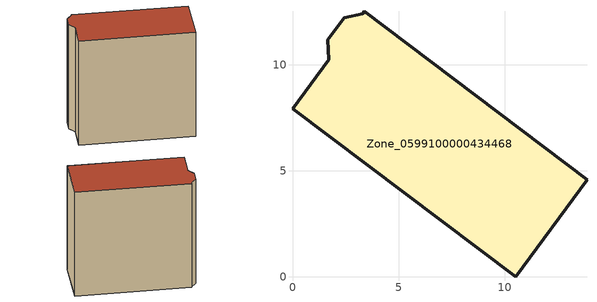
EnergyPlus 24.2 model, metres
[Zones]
Zone_0599100000434468
 floor ground (C_G): 13.88,4.58 10.51,0 0,7.92 1.71,10.24 1.67,11.18 2.43,12.21 3.3,12.41 3.39,12.53 z0
 wall outside (C_F): 3.3,12.41 2.43,12.21 1.67,11.18 1.71,10.24 0,7.92 10.51,0 13.88,4.58 3.39,12.53 3.3,12.41 z0:13.57
 roof outside (C_R): 13.88,4.58 3.39,12.53 3.3,12.41 2.43,12.21 1.67,11.18 1.71,10.24 0,7.92 10.51,0 z13.57
[BUILDING]
Pand.0599100000434468: North Axis=0; Terrain=City; Loads Convergence Tolerance Value=0.04; Temperature Convergence Tolerance Value=0.4; Solar Distribution=FullExterior; Maximum Number of Warmup Days=25; Minimum Number of Warmup Days=1
[Site:Location]
Rotterdam.The.Hague.AP_ZH_NLD Design_Conditions: Latitude=51.96; Longitude=4.45; Time Zone=1; Elevation=-4.5
[SITE:GROUNDTEMPERATURE:BUILDINGSURFACE]
18, 18, 18, 18, 18, 18, 18, 18, 18, 18, 18, 18
[MATERIAL] Thermal Absorptance=0.9; Solar Absorptance=0.7; Visible Absorptance=0.7
Name | Roughness | Thickness | Conductivity | Density | Specific Heat
G.TI.1946 | MediumSmooth | 0.15 | 1 | 540 | 1210
F.TI.1946 | Rough | 0.3 | 0.857143 | 1920 | 840
R.TI.1946 | MediumRough | 0.2 | 0.1 | 1500 | 1000
[CONSTRUCTION]
C_G: G.TI.1946
C_F: F.TI.1946
C_R: R.TI.1946
[ZONE]
Zone_0599100000434468: Type=1; Multiplier=1; Ceiling Height=Autocalculate; Volume=Autocalculate; Floor Area=autocalculate; Part of Total Floor Area=Yes
[ZONEINFILTRATION:DESIGNFLOWRATE]
Infil_Zone_0599100000434468: Zone or ZoneList or Space or SpaceList=Zone_0599100000434468; Schedule=AlwaysOn; Design Flow Rate Calculation Method=Flow/Area; Flow Rate per Floor Area=0.003; Constant Term Coefficient=1; Temperature Term Coefficient=0; Velocity Term Coefficient=0; Velocity Squared Term Coefficient=0
[HVACTEMPLATE:ZONE:IDEALLOADSAIRSYSTEM]
Zone_0599100000434468: Maximum Heating Supply Air Temperature=50; Minimum Cooling Supply Air Temperature=13; Maximum Heating Supply Air Humidity Ratio=0.0156; Minimum Cooling Supply Air Humidity Ratio=0.0077; Heating Limit=NoLimit; Cooling Limit=NoLimit; Dehumidification Control Type=ConstantSensibleHeatRatio; Cooling Sensible Heat Ratio=0.7; Dehumidification Setpoint=60; Humidification Control Type=None; Humidification Setpoint=30; Outdoor Air Method=None; Outdoor Air Flow Rate per Person=0.00944; Outdoor Air Flow Rate per Zone Floor Area=0; Outdoor Air Flow Rate per Zone=0; Demand Controlled Ventilation Type=None; Outdoor Air Economizer Type=NoEconomizer; Heat Recovery Type=None; Sensible Heat Recovery Effectiveness=0.7; Latent Heat Recovery Effectiveness=0.65
[ZONECONTROL:THERMOSTAT]
ThermostatControl_Zone_0599100000434468: Zone or ZoneList=Zone_0599100000434468; Control Type Schedule=DualSetpointControlType; Control 1=Thermostat_Zone_0599100000434468; Temperature Difference Between Cutout And Setpoint=0
[THERMOSTATSETPOINT:DUALSETPOINT]
Thermostat_Zone_0599100000434468: Heating Setpoint Temperature Schedule=HeatingSetpoint_Zone_0599100000434468; Cooling Setpoint Temperature Schedule=CoolingSetpoint_Zone_0599100000434468
[SCHEDULE:COMPACT]
HeatingSetpoint_Zone_0599100000434468: Through: 12/31, For: AllDays, Until: 24:00, 21
CoolingSetpoint_Zone_0599100000434468: Through: 12/31, For: AllDays, Until: 24:00, 24
DualSetpointControlType: Through: 12/31, For: AllDays, Until: 24:00, 4
AlwaysOn: Through: 12/31, For: AllDays, Until: 24:00, 1
